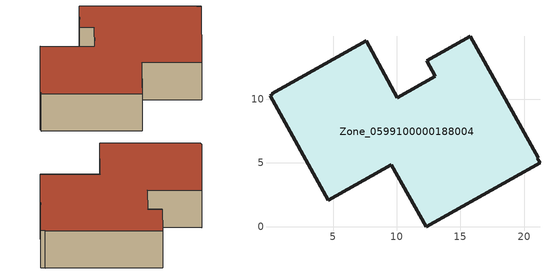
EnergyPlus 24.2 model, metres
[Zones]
Zone_0599100000188004
 floor ground (C_G): 21.11,5.42 21.05,5.39 21.25,5.04 12.3,0 9.55,4.88 4.6,2.09 0.03,10.29 0.21,10.39 0.18,10.44 7.6,14.59 10.02,10.14 13.01,11.83 12.34,13.02 15.78,14.95 z0
 wall outside (C_F): 10.02,10.14 7.6,14.59 0.18,10.44 0.21,10.39 0.03,10.29 4.6,2.09 9.55,4.88 12.3,0 21.25,5.04 21.05,5.39 21.11,5.42 15.78,14.95 12.34,13.02 13.01,11.83 10.02,10.14 z0:3.98
 roof outside (C_R): 21.05,5.39 21.11,5.42 15.78,14.95 12.34,13.02 13.01,11.83 10.02,10.14 7.6,14.59 0.18,10.44 0.21,10.39 0.03,10.29 4.6,2.09 9.55,4.88 12.3,0 21.25,5.04 z3.98
[BUILDING]
Pand.0599100000188004: North Axis=0; Terrain=City; Loads Convergence Tolerance Value=0.04; Temperature Convergence Tolerance Value=0.4; Solar Distribution=FullExterior; Maximum Number of Warmup Days=25; Minimum Number of Warmup Days=1
[Site:Location]
Rotterdam.The.Hague.AP_ZH_NLD Design_Conditions: Latitude=51.96; Longitude=4.45; Time Zone=1; Elevation=-4.5
[SITE:GROUNDTEMPERATURE:BUILDINGSURFACE]
18, 18, 18, 18, 18, 18, 18, 18, 18, 18, 18, 18
[MATERIAL] Thermal Absorptance=0.9; Solar Absorptance=0.7; Visible Absorptance=0.7
Name | Roughness | Thickness | Conductivity | Density | Specific Heat
G.D.1965 | MediumSmooth | 0.15 | 1 | 540 | 1210
F.D.1965 | Rough | 0.3 | 0.857143 | 1920 | 840
R.D.1965 | MediumRough | 0.2 | 0.08 | 1500 | 1000
[CONSTRUCTION]
C_G: G.D.1965
C_F: F.D.1965
C_R: R.D.1965
[ZONE]
Zone_0599100000188004: Type=1; Multiplier=1; Ceiling Height=Autocalculate; Volume=Autocalculate; Floor Area=autocalculate; Part of Total Floor Area=Yes
[ZONEINFILTRATION:DESIGNFLOWRATE]
Infil_Zone_0599100000188004: Zone or ZoneList or Space or SpaceList=Zone_0599100000188004; Schedule=AlwaysOn; Design Flow Rate Calculation Method=Flow/Area; Flow Rate per Floor Area=0.0042; Constant Term Coefficient=1; Temperature Term Coefficient=0; Velocity Term Coefficient=0; Velocity Squared Term Coefficient=0
[HVACTEMPLATE:ZONE:IDEALLOADSAIRSYSTEM]
Zone_0599100000188004: Maximum Heating Supply Air Temperature=50; Minimum Cooling Supply Air Temperature=13; Maximum Heating Supply Air Humidity Ratio=0.0156; Minimum Cooling Supply Air Humidity Ratio=0.0077; Heating Limit=NoLimit; Cooling Limit=NoLimit; Dehumidification Control Type=ConstantSensibleHeatRatio; Cooling Sensible Heat Ratio=0.7; Dehumidification Setpoint=60; Humidification Control Type=None; Humidification Setpoint=30; Outdoor Air Method=None; Outdoor Air Flow Rate per Person=0.00944; Outdoor Air Flow Rate per Zone Floor Area=0; Outdoor Air Flow Rate per Zone=0; Demand Controlled Ventilation Type=None; Outdoor Air Economizer Type=NoEconomizer; Heat Recovery Type=None; Sensible Heat Recovery Effectiveness=0.7; Latent Heat Recovery Effectiveness=0.65
[ZONECONTROL:THERMOSTAT]
ThermostatControl_Zone_0599100000188004: Zone or ZoneList=Zone_0599100000188004; Control Type Schedule=DualSetpointControlType; Control 1=Thermostat_Zone_0599100000188004; Temperature Difference Between Cutout And Setpoint=0
[THERMOSTATSETPOINT:DUALSETPOINT]
Thermostat_Zone_0599100000188004: Heating Setpoint Temperature Schedule=HeatingSetpoint_Zone_0599100000188004; Cooling Setpoint Temperature Schedule=CoolingSetpoint_Zone_0599100000188004
[SCHEDULE:COMPACT]
HeatingSetpoint_Zone_0599100000188004: Through: 12/31, For: AllDays, Until: 24:00, 21
CoolingSetpoint_Zone_0599100000188004: Through: 12/31, For: AllDays, Until: 24:00, 24
DualSetpointControlType: Through: 12/31, For: AllDays, Until: 24:00, 4
AlwaysOn: Through: 12/31, For: AllDays, Until: 24:00, 1
